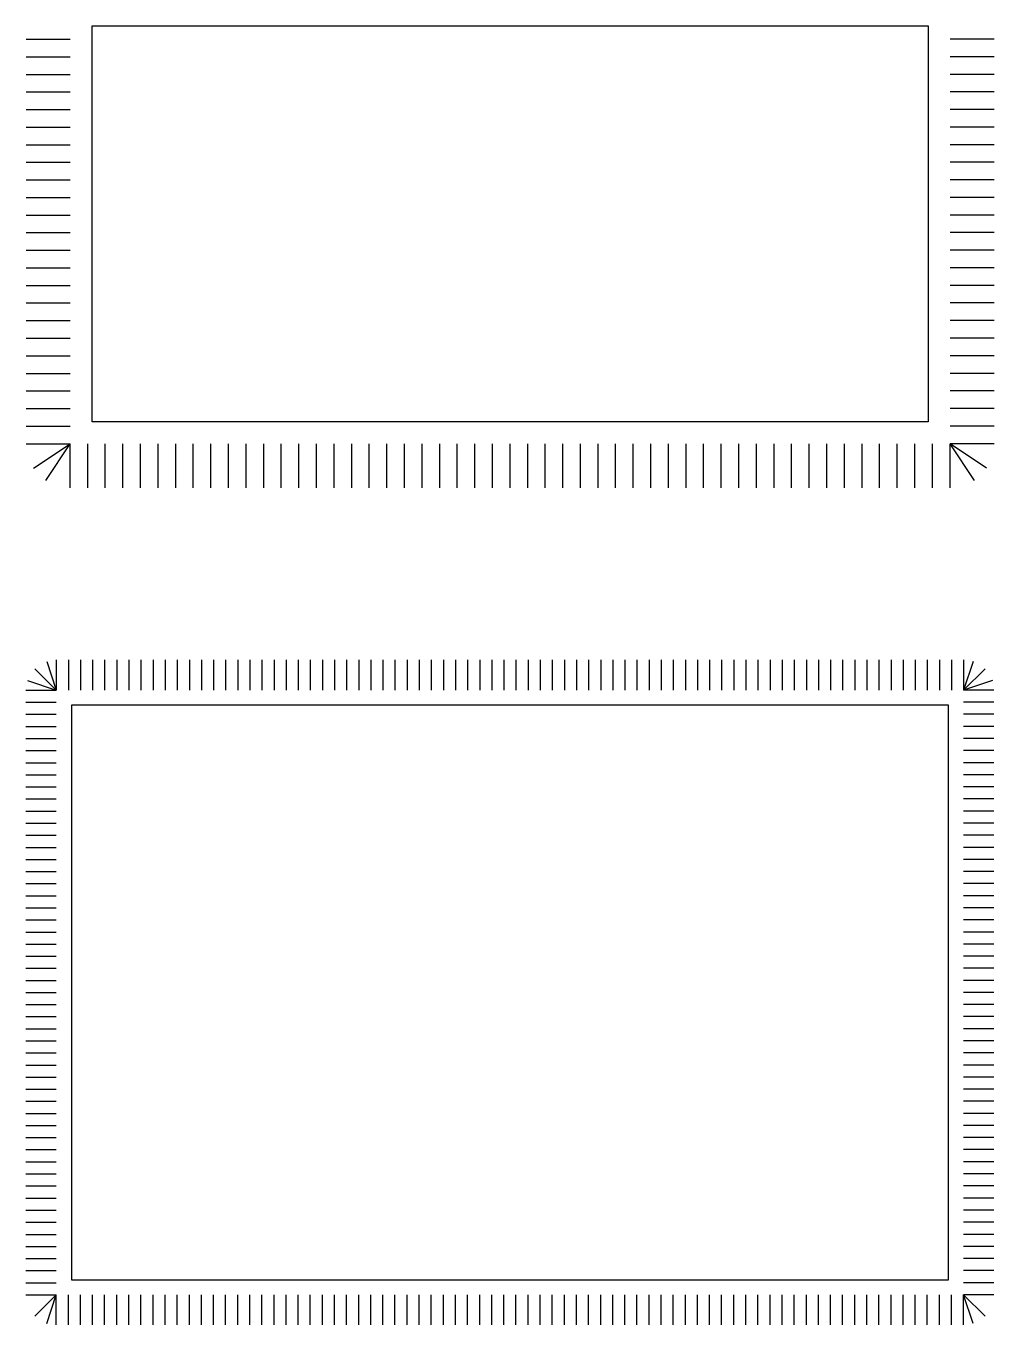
# Model space of a CAD drawing. Header units: millimetres. Extents: x -37 to 8970, y -2 to 4773.
# Drawn here: x -37 to 1747, y -2 to 2393 of the extents above; entities that cross this region are included whole.
import ezdxf

# ---------------------------------------------------------------- set-up
doc = ezdxf.new("R2010")
doc.units = ezdxf.units.MM

msp = doc.modelspace()

# ---------------------------------------------------------------- linework, layer by layer
at = {"color": 18, "true_color": 0x000000}
for p, q in [((85.2, 1663.1), (85.2, 2392.6)), ((85.2, 2392.6), (1625.3, 2392.6)), ((1625.3, 2392.6), (1625.3, 1663.1)), ((-36.4, 2368.3), (44.7, 2368.3)), ((1746.9, 2368.3), (1665.8, 2368.3)), ((-36.4, 2335.9), (44.7, 2335.9)), ((1746.9, 2335.9), (1665.8, 2335.9)), ((-36.4, 2303.5), (44.7, 2303.5)), ((1746.9, 2303.5), (1665.8, 2303.5)), ((-36.4, 2271), (44.7, 2271)), ((1746.9, 2271), (1665.8, 2271)), ((-36.4, 2238.6), (44.7, 2238.6)), ((1746.9, 2238.6), (1665.8, 2238.6)), ((-36.4, 2206.2), (44.7, 2206.2)), ((1746.9, 2206.2), (1665.8, 2206.2)), ((-36.4, 2173.8), (44.7, 2173.8)), ((1746.9, 2173.8), (1665.8, 2173.8)), ((-36.4, 2141.3), (44.7, 2141.3)), ((1746.9, 2141.3), (1665.8, 2141.3)), ((-36.4, 2108.9), (44.7, 2108.9)), ((1746.9, 2108.9), (1665.8, 2108.9)), ((-36.4, 2076.5), (44.7, 2076.5)), ((1746.9, 2076.5), (1665.8, 2076.5)), ((-36.4, 2044.1), (44.7, 2044.1)), ((1746.9, 2044.1), (1665.8, 2044.1)), ((-36.4, 2011.7), (44.7, 2011.7)), ((1746.9, 2011.7), (1665.8, 2011.7)), ((-36.4, 1979.2), (44.7, 1979.2)), ((1746.9, 1979.2), (1665.8, 1979.2)), ((-36.4, 1946.8), (44.7, 1946.8)), ((1746.9, 1946.8), (1665.8, 1946.8)), ((-36.4, 1914.4), (44.7, 1914.4)), ((1746.9, 1914.4), (1665.8, 1914.4)), ((-36.4, 1882), (44.7, 1882)), ((1746.9, 1882), (1665.8, 1882)), ((-36.4, 1849.5), (44.7, 1849.5)), ((1746.9, 1849.5), (1665.8, 1849.5)), ((-36.4, 1817.1), (44.7, 1817.1)), ((1746.9, 1817.1), (1665.8, 1817.1)), ((-36.4, 1784.7), (44.7, 1784.7)), ((1746.9, 1784.7), (1665.8, 1784.7)), ((-36.4, 1752.3), (44.7, 1752.3)), ((1746.9, 1752.3), (1665.8, 1752.3)), ((-36.4, 1719.8), (44.7, 1719.8)), ((1746.9, 1719.8), (1665.8, 1719.8)), ((-36.4, 1687.4), (44.7, 1687.4)), ((1746.9, 1687.4), (1665.8, 1687.4)), ((-36.4, 1655), (44.7, 1655)), ((1625.3, 1663.1), (85.2, 1663.1)), ((1746.9, 1655), (1665.8, 1655)), ((-36.4, 1622.6), (44.7, 1622.6)), ((-22.8, 1577.6), (44.7, 1622.6)), ((-0.3, 1555.1), (44.7, 1622.6)), ((44.7, 1541.5), (44.7, 1622.6)), ((77.1, 1541.5), (77.1, 1622.6)), ((109.5, 1541.5), (109.5, 1622.6)), ((141.9, 1541.5), (141.9, 1622.6)), ((174.4, 1541.5), (174.4, 1622.6)), ((206.8, 1541.5), (206.8, 1622.6)), ((239.2, 1541.5), (239.2, 1622.6)), ((271.6, 1541.5), (271.6, 1622.6)), ((304, 1541.5), (304, 1622.6)), ((336.5, 1541.5), (336.5, 1622.6)), ((368.9, 1541.5), (368.9, 1622.6)), ((401.3, 1541.5), (401.3, 1622.6)), ((433.7, 1541.5), (433.7, 1622.6)), ((466.2, 1541.5), (466.2, 1622.6)), ((498.6, 1541.5), (498.6, 1622.6)), ((531, 1541.5), (531, 1622.6)), ((563.4, 1541.5), (563.4, 1622.6)), ((595.8, 1541.5), (595.8, 1622.6)), ((628.3, 1541.5), (628.3, 1622.6)), ((660.7, 1541.5), (660.7, 1622.6)), ((693.1, 1541.5), (693.1, 1622.6)), ((725.6, 1541.5), (725.6, 1622.6)), ((758, 1541.5), (758, 1622.6)), ((790.4, 1541.5), (790.4, 1622.6)), ((822.8, 1541.5), (822.8, 1622.6)), ((855.2, 1541.5), (855.2, 1622.6)), ((887.7, 1541.5), (887.7, 1622.6)), ((920.1, 1541.5), (920.1, 1622.6)), ((952.5, 1541.5), (952.5, 1622.6)), ((984.9, 1541.5), (984.9, 1622.6)), ((1017.4, 1541.5), (1017.4, 1622.6)), ((1049.8, 1541.5), (1049.8, 1622.6)), ((1082.2, 1541.5), (1082.2, 1622.6)), ((1114.6, 1541.5), (1114.6, 1622.6)), ((1147.1, 1541.5), (1147.1, 1622.6)), ((1179.5, 1541.5), (1179.5, 1622.6)), ((1211.9, 1541.5), (1211.9, 1622.6)), ((1244.3, 1541.5), (1244.3, 1622.6)), ((1276.7, 1541.5), (1276.7, 1622.6)), ((1309.2, 1541.5), (1309.2, 1622.6)), ((1341.6, 1541.5), (1341.6, 1622.6)), ((1374, 1541.5), (1374, 1622.6)), ((1406.4, 1541.5), (1406.4, 1622.6)), ((1438.9, 1541.5), (1438.9, 1622.6)), ((1471.3, 1541.5), (1471.3, 1622.6)), ((1503.7, 1541.5), (1503.7, 1622.6)), ((1536.1, 1541.5), (1536.1, 1622.6)), ((1568.5, 1541.5), (1568.5, 1622.6)), ((1601, 1541.5), (1601, 1622.6)), ((1633.4, 1541.5), (1633.4, 1622.6)), ((1733.3, 1577.6), (1665.8, 1622.6)), ((1710.8, 1555.1), (1665.8, 1622.6)), ((1746.9, 1622.6), (1665.8, 1622.6)), ((1665.8, 1541.5), (1665.8, 1622.6)), ((19.1, 1224.1), (19.1, 1168.3)), ((41.4, 1224.1), (41.4, 1168.3)), ((63.7, 1224.1), (63.7, 1168.3)), ((85.9, 1224.1), (85.9, 1168.3)), ((108.2, 1224.1), (108.2, 1168.3)), ((130.5, 1224.1), (130.5, 1168.3)), ((152.8, 1224.1), (152.8, 1168.3)), ((175.1, 1224.1), (175.1, 1168.3)), ((197.4, 1224.1), (197.4, 1168.3)), ((219.7, 1224.1), (219.7, 1168.3)), ((242, 1224.1), (242, 1168.3)), ((264.3, 1224.1), (264.3, 1168.3)), ((286.6, 1224.1), (286.6, 1168.3)), ((308.9, 1224.1), (308.9, 1168.3)), ((331.2, 1224.1), (331.2, 1168.3)), ((353.4, 1224.1), (353.4, 1168.3)), ((375.7, 1224.1), (375.7, 1168.3)), ((398, 1224.1), (398, 1168.3)), ((420.3, 1224.1), (420.3, 1168.3)), ((442.6, 1224.1), (442.6, 1168.3)), ((464.9, 1224.1), (464.9, 1168.3)), ((487.2, 1224.1), (487.2, 1168.3)), ((509.5, 1224.1), (509.5, 1168.3)), ((531.8, 1224.1), (531.8, 1168.3)), ((554.1, 1224.1), (554.1, 1168.3)), ((576.3, 1224.1), (576.3, 1168.3)), ((598.6, 1224.1), (598.6, 1168.3)), ((620.9, 1224.1), (620.9, 1168.3)), ((643.2, 1224.1), (643.2, 1168.3)), ((665.5, 1224.1), (665.5, 1168.3)), ((687.8, 1224.1), (687.8, 1168.3)), ((710.1, 1224.1), (710.1, 1168.3)), ((732.4, 1224.1), (732.4, 1168.3)), ((754.7, 1224.1), (754.7, 1168.3)), ((777, 1224.1), (777, 1168.3)), ((799.3, 1224.1), (799.3, 1168.3)), ((821.6, 1224.1), (821.6, 1168.3)), ((843.9, 1224.1), (843.9, 1168.3)), ((866.1, 1224.1), (866.1, 1168.3)), ((888.4, 1224.1), (888.4, 1168.3)), ((910.7, 1224.1), (910.7, 1168.3)), ((933, 1224.1), (933, 1168.3)), ((955.3, 1224.1), (955.3, 1168.3)), ((977.6, 1224.1), (977.6, 1168.3)), ((999.9, 1224.1), (999.9, 1168.3)), ((1022.2, 1224.1), (1022.2, 1168.3)), ((1044.5, 1224.1), (1044.5, 1168.3)), ((1066.8, 1224.1), (1066.8, 1168.3)), ((1089, 1224.1), (1089, 1168.3)), ((1111.3, 1224.1), (1111.3, 1168.3)), ((1133.6, 1224.1), (1133.6, 1168.3)), ((1155.9, 1224.1), (1155.9, 1168.3)), ((1178.2, 1224.1), (1178.2, 1168.3)), ((1200.5, 1224.1), (1200.5, 1168.3)), ((1222.8, 1224.1), (1222.8, 1168.3)), ((1245.1, 1224.1), (1245.1, 1168.3)), ((1267.4, 1224.1), (1267.4, 1168.3)), ((1289.7, 1224.1), (1289.7, 1168.3)), ((1312, 1224.1), (1312, 1168.3)), ((1334.3, 1224.1), (1334.3, 1168.3)), ((1356.5, 1224.1), (1356.5, 1168.3)), ((1378.8, 1224.1), (1378.8, 1168.3)), ((1401.1, 1224.1), (1401.1, 1168.3)), ((1423.4, 1224.1), (1423.4, 1168.3)), ((1445.7, 1224.1), (1445.7, 1168.3)), ((1468, 1224.1), (1468, 1168.3)), ((1490.3, 1224.1), (1490.3, 1168.3)), ((1512.6, 1224.1), (1512.6, 1168.3)), ((1534.9, 1224.1), (1534.9, 1168.3)), ((1557.2, 1224.1), (1557.2, 1168.3)), ((1579.5, 1224.1), (1579.5, 1168.3)), ((1601.7, 1224.1), (1601.7, 1168.3)), ((1624, 1224.1), (1624, 1168.3)), ((1646.3, 1224.1), (1646.3, 1168.3)), ((1668.6, 1224.1), (1668.6, 1168.3)), ((1690.9, 1224.1), (1690.9, 1168.3)), ((-20.3, 1207.7), (19.1, 1168.3)), ((1.5, 1221.2), (19.1, 1168.3)), ((1708.5, 1221.2), (1690.9, 1168.3)), ((1730.3, 1207.7), (1690.9, 1168.3)), ((-33.8, 1186), (19.1, 1168.3)), ((1743.8, 1186), (1690.9, 1168.3)), ((-36.7, 1168.3), (19.1, 1168.3)), ((1746.6, 1168.3), (1690.9, 1168.3)), ((-36.7, 1146), (19.1, 1146)), ((1663, 1140.5), (46.9, 1140.5)), ((46.9, 1140.5), (46.9, 81.6)), ((1663, 81.6), (1663, 1140.5)), ((1746.6, 1146), (1690.9, 1146)), ((-36.7, 1123.8), (19.1, 1123.8)), ((1746.6, 1123.8), (1690.9, 1123.8)), ((-36.7, 1101.5), (19.1, 1101.5)), ((-36.7, 1079.2), (19.1, 1079.2)), ((1746.6, 1101.5), (1690.9, 1101.5)), ((1746.6, 1079.2), (1690.9, 1079.2)), ((-36.7, 1056.9), (19.1, 1056.9)), ((1746.6, 1056.9), (1690.9, 1056.9)), ((-36.7, 1034.6), (19.1, 1034.6)), ((1746.6, 1034.6), (1690.9, 1034.6)), ((-36.7, 1012.3), (19.1, 1012.3)), ((1746.6, 1012.3), (1690.9, 1012.3)), ((-36.7, 990), (19.1, 990)), ((1746.6, 990), (1690.9, 990)), ((-36.7, 967.7), (19.1, 967.7)), ((1746.6, 967.7), (1690.9, 967.7)), ((-36.7, 945.4), (19.1, 945.4)), ((1746.6, 945.4), (1690.9, 945.4)), ((-36.7, 923.1), (19.1, 923.1)), ((1746.6, 923.1), (1690.9, 923.1)), ((-36.7, 900.8), (19.1, 900.8)), ((1746.6, 900.8), (1690.9, 900.8)), ((-36.7, 878.5), (19.1, 878.5)), ((1746.6, 878.5), (1690.9, 878.5)), ((-36.7, 856.3), (19.1, 856.3)), ((1746.6, 856.3), (1690.9, 856.3)), ((-36.7, 834), (19.1, 834)), ((1746.6, 834), (1690.9, 834)), ((-36.7, 811.7), (19.1, 811.7)), ((1746.6, 811.7), (1690.9, 811.7)), ((-36.7, 789.4), (19.1, 789.4)), ((-36.7, 767.1), (19.1, 767.1)), ((1746.6, 789.4), (1690.9, 789.4)), ((1746.6, 767.1), (1690.9, 767.1)), ((-36.7, 744.8), (19.1, 744.8)), ((1746.6, 744.8), (1690.9, 744.8)), ((-36.7, 722.5), (19.1, 722.5)), ((1746.6, 722.5), (1690.9, 722.5)), ((-36.7, 700.2), (19.1, 700.2)), ((1746.6, 700.2), (1690.9, 700.2)), ((-36.7, 677.9), (19.1, 677.9)), ((1746.6, 677.9), (1690.9, 677.9)), ((-36.7, 655.6), (19.1, 655.6)), ((1746.6, 655.6), (1690.9, 655.6)), ((-36.7, 633.3), (19.1, 633.3)), ((1746.6, 633.3), (1690.9, 633.3)), ((-36.7, 611.1), (19.1, 611.1)), ((1746.6, 611.1), (1690.9, 611.1)), ((-36.7, 588.8), (19.1, 588.8)), ((1746.6, 588.8), (1690.9, 588.8)), ((-36.7, 566.5), (19.1, 566.5)), ((1746.6, 566.5), (1690.9, 566.5)), ((-36.7, 544.2), (19.1, 544.2)), ((1746.6, 544.2), (1690.9, 544.2)), ((-36.7, 521.9), (19.1, 521.9)), ((1746.6, 521.9), (1690.9, 521.9)), ((-36.7, 499.6), (19.1, 499.6)), ((1746.6, 499.6), (1690.9, 499.6)), ((-36.7, 477.3), (19.1, 477.3)), ((-36.7, 455), (19.1, 455)), ((1746.6, 477.3), (1690.9, 477.3)), ((1746.6, 455), (1690.9, 455)), ((-36.7, 432.7), (19.1, 432.7)), ((1746.6, 432.7), (1690.9, 432.7)), ((-36.7, 410.4), (19.1, 410.4)), ((1746.6, 410.4), (1690.9, 410.4)), ((-36.7, 388.2), (19.1, 388.2)), ((1746.6, 388.2), (1690.9, 388.2)), ((-36.7, 365.8), (19.1, 365.8)), ((1746.6, 365.8), (1690.9, 365.8)), ((-36.7, 343.6), (19.1, 343.6)), ((1746.6, 343.6), (1690.9, 343.6)), ((-36.7, 321.3), (19.1, 321.3)), ((1746.6, 321.3), (1690.9, 321.3)), ((-36.7, 299), (19.1, 299)), ((1746.6, 299), (1690.9, 299)), ((-36.7, 276.7), (19.1, 276.7)), ((1746.6, 276.7), (1690.9, 276.7)), ((-36.7, 254.4), (19.1, 254.4)), ((1746.6, 254.4), (1690.9, 254.4)), ((-36.7, 232.1), (19.1, 232.1)), ((1746.6, 232.1), (1690.9, 232.1)), ((-36.7, 209.8), (19.1, 209.8)), ((1746.6, 209.8), (1690.9, 209.8)), ((-36.7, 187.5), (19.1, 187.5)), ((1746.6, 187.5), (1690.9, 187.5)), ((-36.7, 165.2), (19.1, 165.2)), ((1746.6, 165.2), (1690.9, 165.2)), ((-36.7, 142.9), (19.1, 142.9)), ((-36.7, 120.7), (19.1, 120.7)), ((1746.6, 142.9), (1690.9, 142.9)), ((1746.6, 120.7), (1690.9, 120.7)), ((-36.7, 98.4), (19.1, 98.4)), ((1746.6, 98.4), (1690.9, 98.4)), ((-36.7, 76.1), (19.1, 76.1)), ((46.9, 81.6), (1663, 81.6)), ((1746.6, 76.1), (1690.9, 76.1)), ((-36.7, 53.8), (19.1, 53.8)), ((-20.3, 14.4), (19.1, 53.8)), ((1.5, 0.9), (19.1, 53.8)), ((19.1, -1.9), (19.1, 53.8)), ((41.4, -1.9), (41.4, 53.8)), ((63.7, -1.9), (63.7, 53.8)), ((85.9, -1.9), (85.9, 53.8)), ((108.2, -1.9), (108.2, 53.8)), ((130.5, -1.9), (130.5, 53.8)), ((152.8, -1.9), (152.8, 53.8)), ((175.1, -1.9), (175.1, 53.8)), ((197.4, -1.9), (197.4, 53.8)), ((219.7, -1.9), (219.7, 53.8)), ((242, -1.9), (242, 53.8)), ((264.3, -1.9), (264.3, 53.8)), ((286.6, -1.9), (286.6, 53.8)), ((308.9, -1.9), (308.9, 53.8)), ((331.2, -1.9), (331.2, 53.8)), ((353.4, -1.9), (353.4, 53.8)), ((375.7, -1.9), (375.7, 53.8)), ((398, -1.9), (398, 53.8)), ((420.3, -1.9), (420.3, 53.8)), ((442.6, -1.9), (442.6, 53.8)), ((464.9, -1.9), (464.9, 53.8)), ((487.2, -1.9), (487.2, 53.8)), ((509.5, -1.9), (509.5, 53.8)), ((531.8, -1.9), (531.8, 53.8)), ((554.1, -1.9), (554.1, 53.8)), ((576.4, -1.9), (576.4, 53.8)), ((598.6, -1.9), (598.6, 53.8)), ((620.9, -1.9), (620.9, 53.8)), ((643.2, -1.9), (643.2, 53.8)), ((665.5, -1.9), (665.5, 53.8)), ((687.8, -1.9), (687.8, 53.8)), ((710.1, -1.9), (710.1, 53.8)), ((732.4, -1.9), (732.4, 53.8)), ((754.7, -1.9), (754.7, 53.8)), ((777, -1.9), (777, 53.8)), ((799.3, -1.9), (799.3, 53.8)), ((821.6, -1.9), (821.6, 53.8)), ((843.9, -1.9), (843.9, 53.8)), ((866.1, -1.9), (866.1, 53.8)), ((888.4, -1.9), (888.4, 53.8)), ((910.7, -1.9), (910.7, 53.8)), ((933, -1.9), (933, 53.8)), ((955.3, -1.9), (955.3, 53.8)), ((977.6, -1.9), (977.6, 53.8)), ((999.9, -1.9), (999.9, 53.8)), ((1022.2, -1.9), (1022.2, 53.8)), ((1044.5, -1.9), (1044.5, 53.8)), ((1066.8, -1.9), (1066.8, 53.8)), ((1089, -1.9), (1089, 53.8)), ((1111.3, -1.9), (1111.3, 53.8)), ((1133.6, -1.9), (1133.6, 53.8)), ((1155.9, -1.9), (1155.9, 53.8)), ((1178.2, -1.9), (1178.2, 53.8)), ((1200.5, -1.9), (1200.5, 53.8)), ((1222.8, -1.9), (1222.8, 53.8)), ((1245.1, -1.9), (1245.1, 53.8)), ((1267.4, -1.9), (1267.4, 53.8)), ((1289.7, -1.9), (1289.7, 53.8)), ((1312, -1.9), (1312, 53.8)), ((1334.3, -1.9), (1334.3, 53.8)), ((1356.5, -1.9), (1356.5, 53.8)), ((1378.8, -1.9), (1378.8, 53.8)), ((1401.1, -1.9), (1401.1, 53.8)), ((1423.4, -1.9), (1423.4, 53.8)), ((1445.7, -1.9), (1445.7, 53.8)), ((1468, -1.9), (1468, 53.8)), ((1490.3, -1.9), (1490.3, 53.8)), ((1512.6, -1.9), (1512.6, 53.8)), ((1534.9, -1.9), (1534.9, 53.8)), ((1557.2, -1.9), (1557.2, 53.8)), ((1579.5, -1.9), (1579.5, 53.8)), ((1601.7, -1.9), (1601.7, 53.8)), ((1624, -1.9), (1624, 53.8)), ((1646.3, -1.9), (1646.3, 53.8)), ((1668.6, -1.9), (1668.6, 53.8)), ((1690.9, -1.9), (1690.9, 53.8)), ((1708.5, 0.9), (1690.9, 53.8)), ((1730.3, 14.4), (1690.9, 53.8)), ((1746.6, 53.8), (1690.9, 53.8))]:
    msp.add_line(p, q, dxfattribs=at)

doc.saveas('drawing.dxf')
